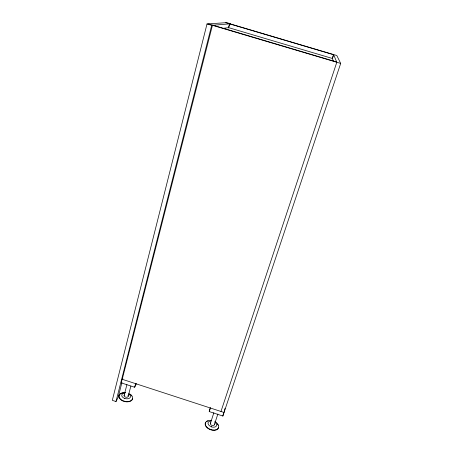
<?xml version="1.0" encoding="UTF-8"?>
<svg xmlns="http://www.w3.org/2000/svg" width="453" height="453" viewBox="0 0 453 453"><rect width="100%" height="100%" fill="white"/><g stroke="black" fill="none" stroke-linecap="round" stroke-linejoin="round"><path stroke-width="0.68" d="M213.85 412.683L210.311 423.77A2.106 1.331 20.5 0 0 212.214 425.458A2.106 1.331 20.5 0 0 214.326 424.789L214.354 424.433A2.106 1.331 20.5 0 0 214.246 424.059M210.3 407.683L209.229 411.573L222.859 416.024L223.64 412.74M225.016 408.374L224.048 412.468L122.123 379.252M207.01 23.958L211.698 25.351L230.588 23.794L226.726 22.65L207.01 23.958L112.31 400.339L115.979 401.539L118.103 397.485L121.953 382.4M115.979 401.539L211.698 25.351M121.97 379.852L121.206 382.859L134.66 387.247L136.449 383.617M130.872 386.064L128.103 396.585A2.095 1.314 12.3 0 1 125.753 397.168A2.095 1.314 12.3 0 1 124.082 395.565L126.902 384.671M134.66 387.247L135.611 383.646M124.082 395.565L124.184 395.237A2.095 1.314 12.3 0 1 124.422 394.954M209.229 411.573L210.379 408.017M332.247 58.584L333.572 54.553L336.811 62.265L220.968 411.466M332.332 58.777L333.657 54.745L225.707 22.718M214.326 424.789L217.865 414.059M222.859 416.024L340.69 63.42L336.8 55.509L230.079 23.839M122.854 378.119L122.225 379.286L212.446 25.294L340.69 63.42M223.069 28.335L228.635 27.644L332.428 58.482L333.363 61.121M211.296 426.8L211.619 426.873M124.524 398.397L124.847 398.476M208.488 23.862L213.114 25.238M213.08 25.238L336.692 61.987M210.345 423.419A2.106 1.331 20.5 0 1 210.804 422.875M214.745 421.647A7.016 4.439 20.5 0 1 216.783 429.518A7.016 4.439 20.5 0 1 205.866 425.945A7.016 4.439 20.5 0 1 211.33 420.531M218.544 427.66A7.016 4.445 20.6 0 1 209.898 429.518A7.016 4.445 20.6 0 1 205.758 422.27M206.704 421.454A7.016 4.445 20.6 0 1 207.995 420.922M215.175 422.202A7.016 4.445 20.6 0 1 216.138 422.853M217.338 423.98A7.016 4.445 20.6 0 1 218.176 425.208M215.067 422.423A4.496 2.837 20.5 0 1 215.147 426.958A4.496 2.837 20.5 0 1 208.601 424.818A4.496 2.837 20.5 0 1 210.826 421.035M127.984 395.554A2.095 1.314 12.3 0 1 128.199 396.256M129.456 393.77A6.971 4.383 12.3 0 1 130.226 401.064A6.971 4.383 12.3 0 1 119.422 397.859A6.971 4.383 12.3 0 1 125.492 392.598M132.633 398.346A6.971 4.383 12.3 0 1 124.62 401.585A6.971 4.383 12.3 0 1 119.207 395.158M119.966 394.206A6.971 4.383 12.3 0 1 122.067 393.119M122.576 392.994A6.971 4.383 12.3 0 1 125.424 392.864M130.764 394.942A6.971 4.383 12.3 0 1 131.806 396.013M128.459 393.821A4.462 2.797 12.3 0 1 129.405 398.255A4.462 2.797 12.3 0 1 122.661 397.219A4.462 2.797 12.3 0 1 124.082 393.147M229.609 23.873L228.522 27.984L229.631 23.873"/></g></svg>
